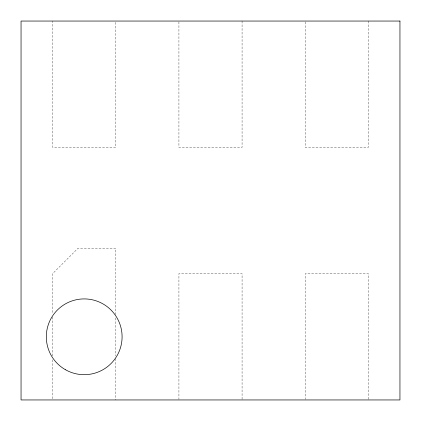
<?xml version="1.0" encoding="UTF-8"?>
<svg xmlns="http://www.w3.org/2000/svg" width="421" height="421" viewBox="0 0 421 421"><rect width="100%" height="100%" fill="white"/><g stroke="black" fill="none" stroke-linecap="round" stroke-linejoin="round"><path stroke-width="0.32" stroke-dasharray="2.1 1.58" d="M368.375 21.05L368.375 147.35L305.225 147.35L305.225 21.05M368.375 399.292L368.375 273.65L305.225 273.65L305.225 399.292M242.075 21.05L242.075 147.35L178.925 147.35L178.925 21.05M242.075 399.292L242.075 273.65L178.925 273.65L178.925 399.292M115.775 22.366L115.775 147.35L52.625 147.35L52.625 21.05M115.775 314.655L115.775 248.39L77.885 248.39L52.625 273.65L52.625 313.777M115.775 317.939L115.775 355.992M115.775 358.613L115.775 399.95M52.625 317.066L52.625 356.534M52.625 359.823L52.625 399.95"/><path stroke-width="0.63" d="M399.95 21.05L21.05 21.05L21.05 399.95L399.95 399.95L399.95 21.05M65.255 369.612A37.89 37.89 0 0 0 122.09 336.8A37.89 37.89 0 0 0 65.255 303.988A37.89 37.89 0 0 0 65.255 369.612"/></g></svg>
